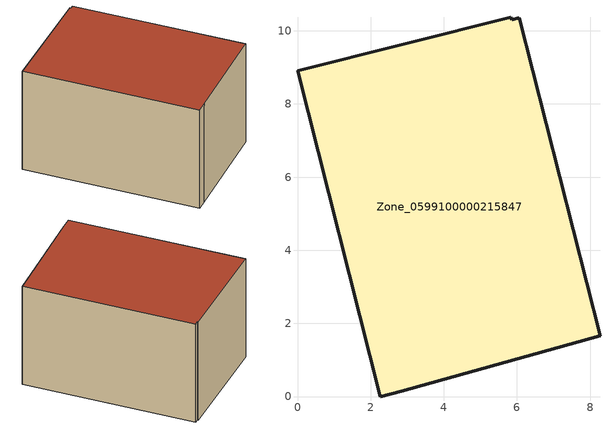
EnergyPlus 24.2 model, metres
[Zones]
Zone_0599100000215847
 floor ground (C_G): 0,8.91 5.83,10.37 5.85,10.3 6.06,10.36 8.27,1.67 2.84,0.14 2.26,0 z0
 wall outside (C_F): 8.27,1.67 6.06,10.36 5.85,10.3 5.83,10.37 0,8.91 2.26,0 2.84,0.14 8.27,1.67 z0:5.62
 roof outside (C_R): 5.83,10.37 0,8.91 2.26,0 2.84,0.14 8.27,1.67 6.06,10.36 5.85,10.3 z5.62
[BUILDING]
Pand.0599100000215847: North Axis=0; Terrain=City; Loads Convergence Tolerance Value=0.04; Temperature Convergence Tolerance Value=0.4; Solar Distribution=FullExterior; Maximum Number of Warmup Days=25; Minimum Number of Warmup Days=1
[Site:Location]
Rotterdam.The.Hague.AP_ZH_NLD Design_Conditions: Latitude=51.96; Longitude=4.45; Time Zone=1; Elevation=-4.5
[SITE:GROUNDTEMPERATURE:BUILDINGSURFACE]
18, 18, 18, 18, 18, 18, 18, 18, 18, 18, 18, 18
[MATERIAL] Thermal Absorptance=0.9; Solar Absorptance=0.7; Visible Absorptance=0.7
Name | Roughness | Thickness | Conductivity | Density | Specific Heat
G.TI.1946-1964 | MediumSmooth | 0.15 | 1 | 540 | 1210
F.TI.1946-1964 | Rough | 0.3 | 0.857143 | 1920 | 840
R.TI.1946-1964 | MediumRough | 0.2 | 0.277778 | 1500 | 1000
[CONSTRUCTION]
C_G: G.TI.1946-1964
C_F: F.TI.1946-1964
C_R: R.TI.1946-1964
[ZONE]
Zone_0599100000215847: Type=1; Multiplier=1; Ceiling Height=Autocalculate; Volume=Autocalculate; Floor Area=autocalculate; Part of Total Floor Area=Yes
[ZONEINFILTRATION:DESIGNFLOWRATE]
Infil_Zone_0599100000215847: Zone or ZoneList or Space or SpaceList=Zone_0599100000215847; Schedule=AlwaysOn; Design Flow Rate Calculation Method=Flow/Area; Flow Rate per Floor Area=0.003; Constant Term Coefficient=1; Temperature Term Coefficient=0; Velocity Term Coefficient=0; Velocity Squared Term Coefficient=0
[HVACTEMPLATE:ZONE:IDEALLOADSAIRSYSTEM]
Zone_0599100000215847: Maximum Heating Supply Air Temperature=50; Minimum Cooling Supply Air Temperature=13; Maximum Heating Supply Air Humidity Ratio=0.0156; Minimum Cooling Supply Air Humidity Ratio=0.0077; Heating Limit=NoLimit; Cooling Limit=NoLimit; Dehumidification Control Type=ConstantSensibleHeatRatio; Cooling Sensible Heat Ratio=0.7; Dehumidification Setpoint=60; Humidification Control Type=None; Humidification Setpoint=30; Outdoor Air Method=None; Outdoor Air Flow Rate per Person=0.00944; Outdoor Air Flow Rate per Zone Floor Area=0; Outdoor Air Flow Rate per Zone=0; Demand Controlled Ventilation Type=None; Outdoor Air Economizer Type=NoEconomizer; Heat Recovery Type=None; Sensible Heat Recovery Effectiveness=0.7; Latent Heat Recovery Effectiveness=0.65
[ZONECONTROL:THERMOSTAT]
ThermostatControl_Zone_0599100000215847: Zone or ZoneList=Zone_0599100000215847; Control Type Schedule=DualSetpointControlType; Control 1=Thermostat_Zone_0599100000215847; Temperature Difference Between Cutout And Setpoint=0
[THERMOSTATSETPOINT:DUALSETPOINT]
Thermostat_Zone_0599100000215847: Heating Setpoint Temperature Schedule=HeatingSetpoint_Zone_0599100000215847; Cooling Setpoint Temperature Schedule=CoolingSetpoint_Zone_0599100000215847
[SCHEDULE:COMPACT]
HeatingSetpoint_Zone_0599100000215847: Through: 12/31, For: AllDays, Until: 24:00, 21
CoolingSetpoint_Zone_0599100000215847: Through: 12/31, For: AllDays, Until: 24:00, 24
DualSetpointControlType: Through: 12/31, For: AllDays, Until: 24:00, 4
AlwaysOn: Through: 12/31, For: AllDays, Until: 24:00, 1
